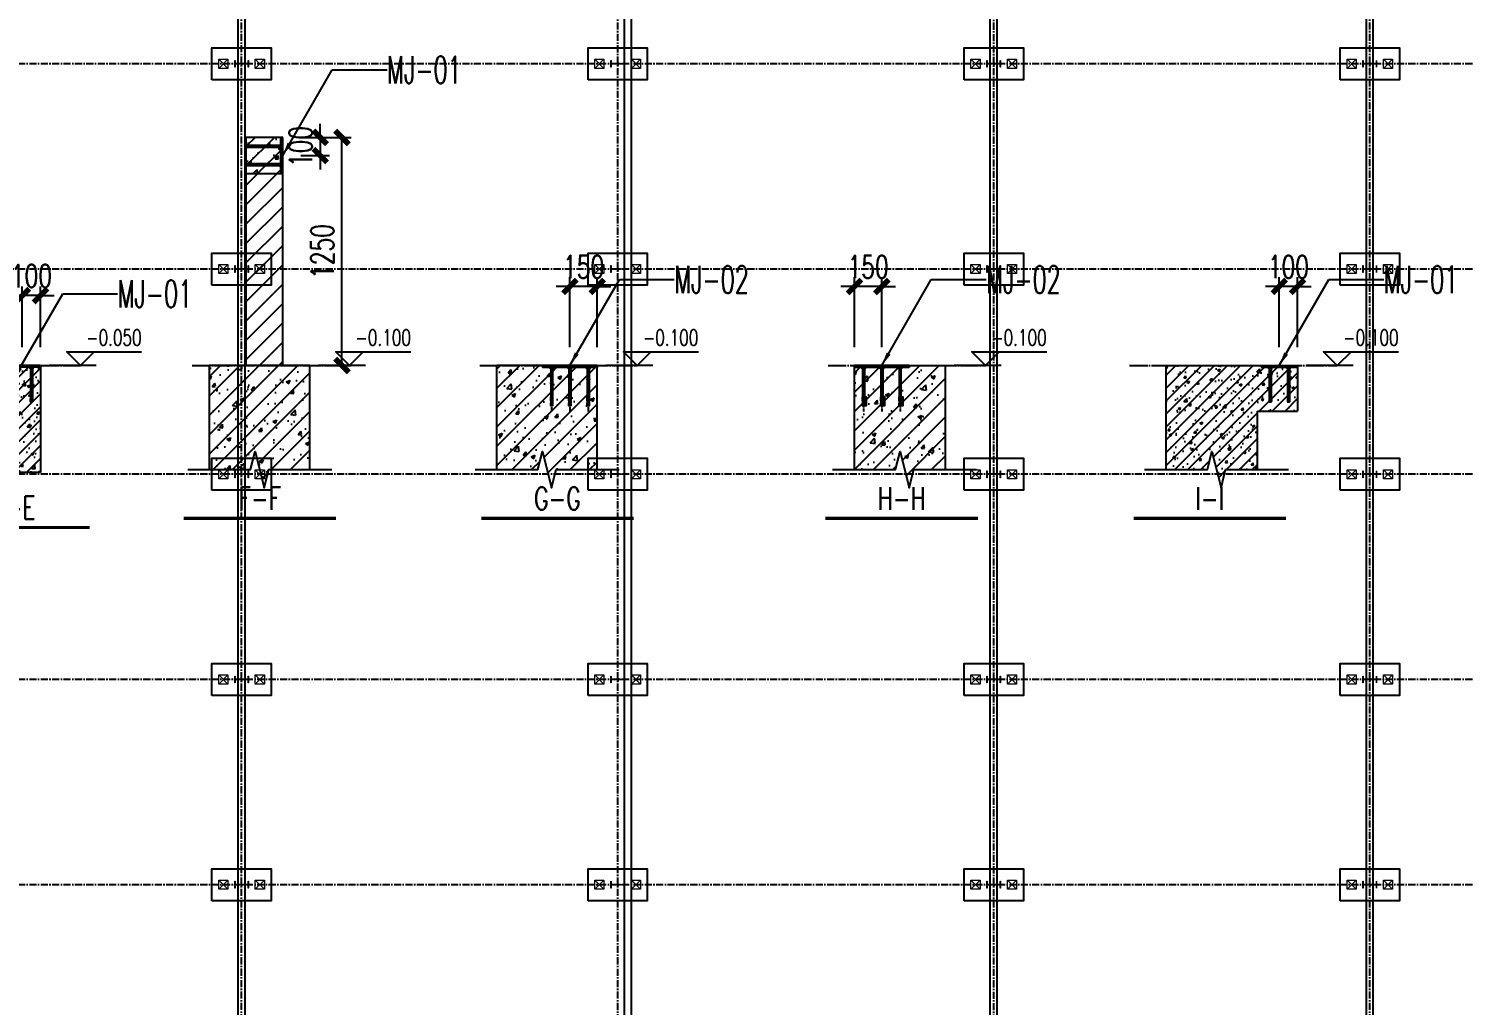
# Model space of a CAD drawing. Extents: x 782294 to 1727252, y -631030 to 17645.
# Drawn here: x 1043756 to 1106699, y -233219 to -190389 of the extents above; entities that cross this region are included whole.
import ezdxf
from ezdxf.enums import TextEntityAlignment as Align

# ---------------------------------------------------------------- set-up
doc = ezdxf.new("R2010")
doc.units = 0
for name, pattern in [('CENTER', [2, 1.25, -0.25, 0.25, -0.25]), ('ZN-CENTER', [2, 1.25, -0.25, 0.25, -0.25]), ('ZN-DOTE', [2.42, 2, -0.2, 0.02, -0.2])]:
    doc.linetypes.add(name, pattern=pattern)
doc.layers.get('Defpoints').update_dxf_attribs({"color": 210})
for name, color, linetype in [('!ZN1-填充-8', 8, 'Continuous'), ('!ZN2-WALL-5', 5, 'Continuous'), ('!ZN3-铝板幕墙-3', 3, 'Continuous'), ('!ZN6-轴线-1', 1, 'ZN-CENTER'), ('20剖面图$0$PUB_HATCH', 8, 'Continuous'), ('2钢材断面', 2, 'Continuous'), ('3符号', 3, 'Continuous'), ('40钢材投影', 40, 'Continuous'), ('ALT_CEN-0-30', 1, 'CENTER'), ('DIM', 173, 'Continuous'), ('DOTE', 1, 'CENTER'), ('S-BKL', 4, 'Continuous'), ('S-DOTE1', 140, 'CENTER'), ('S-HATCH1-W', 252, 'Continuous'), ('TEXT', 7, 'Continuous'), ('结构轮廓线', 1, 'Continuous')]:
    doc.layers.add(name, color=color, linetype=linetype)
doc.layers.add('S-col', color=2, linetype='Continuous', lineweight=0)
doc.layers.add('S-zhuang', color=1, linetype='Continuous', lineweight=0)
doc.styles.add('DHTEXT-1', font='romans.shx', dxfattribs={"width": 0.7, "bigfont": 'chinese.shx'})
doc.styles.add('卓越符号', font='ROMANS.shx', dxfattribs={"width": 0.7, "bigfont": 'CHINESE.shx'})
doc.dimstyles.new('ZN50', dxfattribs={"dimscale": 50, "dimtxt": 2.5, "dimasz": 1.5, "dimexe": 1, "dimexo": 2, "dimgap": 0.9, "dimtad": 1, "dimdec": 0, "dimdsep": 46, "dimtxsty": 'DHTEXT-1', "dimblk": 'ARCHTICK', "dimcen": 2.5, "dimclrd": 173, "dimclre": 173, "dimclrt": 7, "dimazin": 2, "dimtfac": 1, "dimtdec": 0, "dimtix": 1, "dimtmove": 2, "dimatfit": 3, "dimfxl": 0, "dimtolj": 1, "dimtzin": 12, "dimarcsym": 0})

# ---------------------------------------------------------------- blocks, each defined once
blk = doc.blocks.new('20250901082728')
at = {"layer": 'DOTE', "ltscale": 250}
for p, q in [((43500, -5993.9), (43500, 99662.3)), ((60000, -5994.5), (60000, 99662.3)), ((76500, -6003), (76500, 99662.3)), ((93000, -5993.9), (93000, 99662.3)), ((109500, 54000), (-8092.2, 54000)), ((109500, 45000), (-8092.2, 45000)), ((109500, 36000), (-8092.2, 36000)), ((109500, 27000), (-8092.2, 27000)), ((109500, 18000), (-8092.2, 18000))]:
    blk.add_line(p, q, dxfattribs=at)
blk = doc.blocks.new('*U24')
at = {"ltscale": 10}
blk.add_line((3.48, 0), (-6.85, 0), dxfattribs=at)
blk.add_lwpolyline([(3, 3), (0, 0), (-3, 3), (13.45, 3)])
at = {"color": 0, "style": '卓越符号', "width": 0.7, "flags": 8}
blk.add_attdef('±0.000', text='', height=3.5, dxfattribs=at).set_placement((13.45, 4.35), align=Align.RIGHT)
blk = doc.blocks.new('_ArchTick')
at = {"color": 0, "linetype": 'ByBlock', "const_width": 0.4}
blk.add_lwpolyline([(-0.5, -0.5), (0.5, 0.5)], dxfattribs=at)
blk = doc.blocks.new('*U407')
at = {"const_width": 0.7}
blk.add_lwpolyline([(-16.73, 0), (16.73, 0)], dxfattribs=at)
at = {"color": 0, "style": '卓越符号', "width": 0.7, "flags": 8}
blk.add_attdef('图名', text='', height=5, dxfattribs=at).set_placement((0, 1.85), align=Align.CENTER)
blk.add_attdef('比例', (19.53, 1.85), '', height=4, dxfattribs=at)
blk = doc.blocks.new('A$Cec10f56f')
at = {"layer": '!ZN1-填充-8'}
h = blk.add_hatch(color=252, dxfattribs=at)
h.dxf.hatch_style = 1
h.paths.add_polyline_path([(10, 55), (10, 62.9), (18, 55)])
h = blk.add_hatch(color=252, dxfattribs=at)
h.dxf.hatch_style = 1
h.paths.add_polyline_path([(18, 55), (18, 45), (10, 45), (10, 55)])
h = blk.add_hatch(color=252, dxfattribs=at)
h.dxf.hatch_style = 1
h.paths.add_polyline_path([(10, 45), (10, 37.1), (18, 45)])
h = blk.add_hatch(color=252, dxfattribs=at)
h.dxf.hatch_style = 1
h.paths.add_polyline_path([(10, -45), (10, -37.1), (18, -45)])
h = blk.add_hatch(color=252, dxfattribs=at)
h.dxf.hatch_style = 1
h.paths.add_polyline_path([(18, -45), (18, -55), (10, -55), (10, -45)])
h = blk.add_hatch(color=252, dxfattribs=at)
h.dxf.hatch_style = 1
h.paths.add_polyline_path([(10, -55), (10, -62.9), (18, -55)])
at = {"layer": '2钢材断面'}
for p, q in [((0, 100), (10, 100)), ((0, 100), (0, -100)), ((10, 100), (10, 45)), ((10, 45), (10, -44)), ((10, -44), (10, -100)), ((0, -100), (10, -100))]:
    blk.add_line(p, q, dxfattribs=at)
at = {"layer": '40钢材投影'}
for p, q in [((18, 55), (10, 62.9)), ((10, 55), (200, 55)), ((10, 45), (200, 45)), ((18, 45), (10, 37.1)), ((200, 55), (200, 45)), ((18, -45), (10, -37.1)), ((10, -45), (200, -45)), ((10, -55), (200, -55)), ((18, -55), (10, -62.9)), ((200, -45), (200, -55))]:
    blk.add_line(p, q, dxfattribs=at)
for points in [[(172, 45), (150, 45), (150, 55), (200, 55), (200, 45), (184, 45)], [(172, -55), (150, -55), (150, -45), (200, -45), (200, -55), (184, -55)]]:
    blk.add_lwpolyline(points, dxfattribs=at)
at = {"layer": 'ALT_CEN-0-30', "ltscale": 0.3}
for p, q in [((0, 50), (197.8, 50)), ((0, -50), (197.8, -50))]:
    blk.add_line(p, q, dxfattribs=at)
blk = doc.blocks.new('*D350')
at = {"layer": 'Defpoints', "color": 0, "ltscale": 500, "transparency": 16777216}
for p in [(344203.1, -253186.3), (344203.1, -253569.3), (344303.1, -253569.3)]:
    blk.add_point(p, dxfattribs=at)
at = {"layer": 'DIM', "color": 173, "linetype": 'ByBlock', "lineweight": -2, "ltscale": 500, "transparency": 16777216}
for p, q in [((344203.1, -253186.3), (344128.1, -253186.3)), ((344203.1, -253469.3), (344203.1, -253136.3)), ((344303.1, -253186.3), (344203.1, -253186.3)), ((344303.1, -253469.3), (344303.1, -253136.3)), ((344303.1, -253186.3), (344378.1, -253186.3))]:
    blk.add_line(p, q, dxfattribs=at)
at = {"layer": 'DIM', "color": 173, "lineweight": -2, "ltscale": 500, "transparency": 16777216, "xscale": 75, "yscale": 75, "zscale": 75}
blk.add_blockref('_ArchTick', (344203.1, -253186.3), dxfattribs=at)
at = {"layer": 'DIM', "color": 173, "lineweight": -2, "ltscale": 500, "transparency": 16777216, "xscale": 75, "yscale": 75, "zscale": 75, "rotation": 180}
blk.add_blockref('_ArchTick', (344303.1, -253186.3), dxfattribs=at)
at = {"layer": 'DIM', "color": 7, "ltscale": 500, "transparency": 16777216, "insert": (344253.1, -253078.8), "char_height": 125, "attachment_point": 5, "style": 'DHTEXT-1'}
blk.add_mtext('\\A1;100', dxfattribs=at)
blk = doc.blocks.new('*U405')
at = {"const_width": 0.7}
blk.add_lwpolyline([(-16.73, 0), (16.73, 0)], dxfattribs=at)
at = {"color": 0, "style": '卓越符号', "width": 0.7, "flags": 8}
blk.add_attdef('图名', text='', height=5, dxfattribs=at).set_placement((0, 1.85), align=Align.CENTER)
blk.add_attdef('比例', (19.53, 1.85), '', height=4, dxfattribs=at)
blk = doc.blocks.new('*D351')
at = {"layer": 'Defpoints', "color": 0, "ltscale": 500, "transparency": 16777216}
for p in [(347516.2, -252369.3), (347516.2, -252469.3), (347722.1, -252469.3)]:
    blk.add_point(p, dxfattribs=at)
at = {"layer": 'DIM', "color": 173, "linetype": 'ByBlock', "lineweight": -2, "ltscale": 500, "transparency": 16777216}
for p, q in [((347722.1, -252369.3), (347722.1, -252294.3)), ((347616.2, -252369.3), (347772.1, -252369.3)), ((347722.1, -252369.3), (347722.1, -252469.3)), ((347616.2, -252469.3), (347772.1, -252469.3)), ((347722.1, -252469.3), (347722.1, -252544.3))]:
    blk.add_line(p, q, dxfattribs=at)
at = {"layer": 'DIM', "color": 173, "lineweight": -2, "ltscale": 500, "transparency": 16777216, "xscale": 75, "yscale": 75, "zscale": 75}
for p, rotation in [((347722.1, -252369.3), 270), ((347722.1, -252469.3), 90)]:
    blk.add_blockref('_ArchTick', p, dxfattribs=dict(at, rotation=rotation))
at = {"layer": 'DIM', "color": 7, "ltscale": 500, "transparency": 16777216, "insert": (347614.6, -252419.3), "char_height": 125, "attachment_point": 5, "rotation": 90, "style": 'DHTEXT-1'}
blk.add_mtext('\\A1;100', dxfattribs=at)
blk = doc.blocks.new('*D352')
at = {"layer": 'Defpoints', "color": 0, "ltscale": 500, "transparency": 16777216}
for p in [(347516.2, -252369.3), (347841.2, -252369.3), (347712.2, -253619.3)]:
    blk.add_point(p, dxfattribs=at)
at = {"layer": 'DIM', "color": 173, "linetype": 'ByBlock', "lineweight": -2, "ltscale": 500, "transparency": 16777216}
for p, q in [((347616.2, -252369.3), (347891.2, -252369.3)), ((347841.2, -253619.3), (347841.2, -252369.3)), ((347812.2, -253619.3), (347891.2, -253619.3))]:
    blk.add_line(p, q, dxfattribs=at)
at = {"layer": 'DIM', "color": 173, "lineweight": -2, "ltscale": 500, "transparency": 16777216, "xscale": 75, "yscale": 75, "zscale": 75}
for p, rotation in [((347841.2, -252369.3), 90), ((347841.2, -253619.3), 270)]:
    blk.add_blockref('_ArchTick', p, dxfattribs=dict(at, rotation=rotation))
at = {"layer": 'DIM', "color": 7, "ltscale": 500, "transparency": 16777216, "insert": (347733.7, -252994.3), "char_height": 125, "attachment_point": 5, "rotation": 90, "style": 'DHTEXT-1'}
blk.add_mtext('\\A1;1250', dxfattribs=at)
blk = doc.blocks.new('20240319182556')
at = {"layer": '!ZN1-填充-8'}
h = blk.add_hatch(color=252, dxfattribs=at)
h.dxf.hatch_style = 1
h.paths.add_polyline_path([(12, 105), (12, 112.9), (20, 105)])
h = blk.add_hatch(color=252, dxfattribs=at)
h.dxf.hatch_style = 1
h.paths.add_polyline_path([(20, 105), (20, 95), (12, 95), (12, 105)])
h = blk.add_hatch(color=252, dxfattribs=at)
h.dxf.hatch_style = 1
h.paths.add_polyline_path([(12, 95), (12, 87.1), (20, 95)])
h = blk.add_hatch(color=252, dxfattribs=at)
h.dxf.hatch_style = 1
h.paths.add_polyline_path([(12, 5), (12, 12.9), (20, 5)])
h = blk.add_hatch(color=252, dxfattribs=at)
h.dxf.hatch_style = 1
h.paths.add_polyline_path([(20, 5), (20, -5), (12, -5), (12, 5)])
h = blk.add_hatch(color=252, dxfattribs=at)
h.dxf.hatch_style = 1
h.paths.add_polyline_path([(12, -5), (12, -12.9), (20, -5)])
h = blk.add_hatch(color=252, dxfattribs=at)
h.dxf.hatch_style = 1
h.paths.add_polyline_path([(12, -95), (12, -87.1), (20, -95)])
h = blk.add_hatch(color=252, dxfattribs=at)
h.dxf.hatch_style = 1
h.paths.add_polyline_path([(20, -95), (20, -105), (12, -105), (12, -95)])
h = blk.add_hatch(color=252, dxfattribs=at)
h.dxf.hatch_style = 1
h.paths.add_polyline_path([(12, -105), (12, -112.9), (20, -105)])
at = {"layer": '2钢材断面'}
for p, q in [((0, 150), (12, 150)), ((0, 150), (0, -150)), ((12, 150), (12, 94)), ((12, 94), (12, -94)), ((0, -150), (12, -150)), ((12, -94), (12, -150))]:
    blk.add_line(p, q, dxfattribs=at)
at = {"layer": '40钢材投影'}
for p, q in [((20, 105), (12, 112.9)), ((12, 105), (222, 105)), ((12, 95), (222, 95)), ((20, 95), (12, 87.1)), ((222, 105), (222, 95)), ((20, 5), (12, 12.9)), ((12, 5), (222, 5)), ((222, 5), (222, -5)), ((12, -5), (222, -5)), ((20, -5), (12, -12.9)), ((20, -95), (12, -87.1)), ((12, -95), (222, -95)), ((12, -105), (222, -105)), ((20, -105), (12, -112.9)), ((222, -95), (222, -105))]:
    blk.add_line(p, q, dxfattribs=at)
for points in [[(194, 95), (172, 95), (172, 105), (222, 105), (222, 95), (206, 95)], [(194, -5), (172, -5), (172, 5), (222, 5), (222, -5), (206, -5)], [(194, -105), (172, -105), (172, -95), (222, -95), (222, -105), (206, -105)]]:
    blk.add_lwpolyline(points, dxfattribs=at)
at = {"layer": 'ALT_CEN-0-30', "ltscale": 0.3}
for p, q in [((0, 100), (253.5, 100)), ((0, 0), (253.5, 0)), ((0, -100), (253.5, -100))]:
    blk.add_line(p, q, dxfattribs=at)
blk = doc.blocks.new('*D355')
at = {"layer": 'Defpoints', "color": 0, "ltscale": 500, "transparency": 16777216}
for p in [(350021.4, -253186.3), (350021.4, -253619.3), (350171.4, -253619.3)]:
    blk.add_point(p, dxfattribs=at)
at = {"layer": 'DIM', "color": 173, "linetype": 'ByBlock', "lineweight": -2, "ltscale": 500, "transparency": 16777216}
for p, q in [((350021.4, -253186.3), (349946.4, -253186.3)), ((350021.4, -253519.3), (350021.4, -253136.3)), ((350171.4, -253186.3), (350021.4, -253186.3)), ((350171.4, -253519.3), (350171.4, -253136.3)), ((350171.4, -253186.3), (350246.4, -253186.3))]:
    blk.add_line(p, q, dxfattribs=at)
at = {"layer": 'DIM', "color": 173, "lineweight": -2, "ltscale": 500, "transparency": 16777216, "xscale": 75, "yscale": 75, "zscale": 75}
blk.add_blockref('_ArchTick', (350021.4, -253186.3), dxfattribs=at)
at = {"layer": 'DIM', "color": 173, "lineweight": -2, "ltscale": 500, "transparency": 16777216, "xscale": 75, "yscale": 75, "zscale": 75, "rotation": 180}
blk.add_blockref('_ArchTick', (350171.4, -253186.3), dxfattribs=at)
at = {"layer": 'DIM', "color": 7, "ltscale": 500, "transparency": 16777216, "insert": (350096.4, -253078.8), "char_height": 125, "attachment_point": 5, "style": 'DHTEXT-1'}
blk.add_mtext('\\A1;150', dxfattribs=at)
blk = doc.blocks.new('*U408')
at = {"const_width": 0.7}
blk.add_lwpolyline([(-16.73, 0), (16.73, 0)], dxfattribs=at)
at = {"color": 0, "style": '卓越符号', "width": 0.7, "flags": 8}
blk.add_attdef('图名', text='', height=5, dxfattribs=at).set_placement((0, 1.85), align=Align.CENTER)
blk.add_attdef('比例', (19.53, 1.85), '', height=4, dxfattribs=at)
blk = doc.blocks.new('20240319170557')
at = {"layer": '!ZN1-填充-8'}
h = blk.add_hatch(color=252, dxfattribs=at)
h.dxf.hatch_style = 1
h.paths.add_polyline_path([(-105, 114.7), (-112.9, 114.7), (-105, 106.7)])
h = blk.add_hatch(color=252, dxfattribs=at)
h.dxf.hatch_style = 1
h.paths.add_polyline_path([(-95, 106.7), (-105, 106.7), (-105, 114.7), (-95, 114.7)])
h = blk.add_hatch(color=252, dxfattribs=at)
h.dxf.hatch_style = 1
h.paths.add_polyline_path([(-95, 114.7), (-87.1, 114.7), (-95, 106.7)])
h = blk.add_hatch(color=252, dxfattribs=at)
h.dxf.hatch_style = 1
h.paths.add_polyline_path([(-5, 114.7), (-12.9, 114.7), (-5, 106.7)])
h = blk.add_hatch(color=252, dxfattribs=at)
h.dxf.hatch_style = 1
h.paths.add_polyline_path([(5, 106.7), (-5, 106.7), (-5, 114.7), (5, 114.7)])
h = blk.add_hatch(color=252, dxfattribs=at)
h.dxf.hatch_style = 1
h.paths.add_polyline_path([(5, 114.7), (12.9, 114.7), (5, 106.7)])
h = blk.add_hatch(color=252, dxfattribs=at)
h.dxf.hatch_style = 1
h.paths.add_polyline_path([(95, 114.7), (87.1, 114.7), (95, 106.7)])
h = blk.add_hatch(color=252, dxfattribs=at)
h.dxf.hatch_style = 1
h.paths.add_polyline_path([(105, 106.7), (95, 106.7), (95, 114.7), (105, 114.7)])
h = blk.add_hatch(color=252, dxfattribs=at)
h.dxf.hatch_style = 1
h.paths.add_polyline_path([(105, 114.7), (112.9, 114.7), (105, 106.7)])
at = {"color": 8}
for p, q in [((-90.8, -46.3), (-99.2, -46.3)), ((-90.8, -47.3), (-99.2, -47.3)), ((-90.8, -48.4), (-99.2, -48.4)), ((-90.8, -49.4), (-99.2, -49.4)), ((-90.8, -50.5), (-99.2, -50.5)), ((-90.8, -51.5), (-99.2, -51.5)), ((-90.8, -51.5), (-99.2, -51.5)), ((-90.8, -52.6), (-99.2, -52.6)), ((-90.8, -53.6), (-99.2, -53.6)), ((-90.8, -54.6), (-99.2, -54.6)), ((-90.8, -55.7), (-99.2, -55.7)), ((-90.8, -56.7), (-99.2, -56.7)), ((-90.8, -57.8), (-99.2, -57.8)), ((-90.8, -58.8), (-99.2, -58.8)), ((-90.8, -59.9), (-99.2, -59.9)), ((-90.8, -60.9), (-99.2, -60.9)), ((-90.8, -62), (-99.2, -62)), ((-90.8, -62), (-99.2, -62)), ((-90.8, -63), (-99.2, -63)), ((-90.8, -64), (-99.2, -64)), ((-90.8, -65.1), (-99.2, -65.1)), ((-90.8, -66.1), (-99.2, -66.1)), ((-90.8, -67.2), (-99.2, -67.2)), ((-90.8, -68.2), (-99.2, -68.2)), ((-90.8, -69.3), (-99.2, -69.3)), ((-90.8, -70.3), (-99.2, -70.3)), ((-90.8, -71.3), (-99.2, -71.3)), ((-90.8, -72.4), (-99.2, -72.4)), ((-90.8, -73.4), (-99.2, -73.4)), ((-90.8, -74.5), (-99.2, -74.5)), ((-90.8, -75.5), (-99.2, -75.5)), ((-90.8, -76.6), (-99.2, -76.6)), ((-90.8, -77.6), (-99.2, -77.6)), ((-90.8, -78.6), (-99.2, -78.6)), ((9.2, -46.3), (0.8, -46.3)), ((9.2, -47.3), (0.8, -47.3)), ((9.2, -48.4), (0.8, -48.4)), ((9.2, -49.4), (0.8, -49.4)), ((9.2, -50.5), (0.8, -50.5)), ((9.2, -51.5), (0.8, -51.5)), ((9.2, -51.5), (0.8, -51.5)), ((9.2, -52.6), (0.8, -52.6)), ((9.2, -53.6), (0.8, -53.6)), ((9.2, -54.6), (0.8, -54.6)), ((9.2, -55.7), (0.8, -55.7)), ((9.2, -56.7), (0.8, -56.7)), ((9.2, -57.8), (0.8, -57.8)), ((9.2, -58.8), (0.8, -58.8)), ((9.2, -59.9), (0.8, -59.9)), ((9.2, -60.9), (0.8, -60.9)), ((9.2, -62), (0.8, -62)), ((9.2, -62), (0.8, -62)), ((9.2, -63), (0.8, -63)), ((9.2, -64), (0.8, -64)), ((9.2, -65.1), (0.8, -65.1)), ((9.2, -66.1), (0.8, -66.1)), ((9.2, -67.2), (0.8, -67.2)), ((9.2, -68.2), (0.8, -68.2)), ((9.2, -69.3), (0.8, -69.3)), ((9.2, -70.3), (0.8, -70.3)), ((9.2, -71.3), (0.8, -71.3)), ((9.2, -72.4), (0.8, -72.4)), ((9.2, -73.4), (0.8, -73.4)), ((9.2, -74.5), (0.8, -74.5)), ((9.2, -75.5), (0.8, -75.5)), ((9.2, -76.6), (0.8, -76.6)), ((9.2, -77.6), (0.8, -77.6)), ((9.2, -78.6), (0.8, -78.6)), ((109.2, -46.3), (100.8, -46.3)), ((109.2, -47.3), (100.8, -47.3)), ((109.2, -48.4), (100.8, -48.4)), ((109.2, -49.4), (100.8, -49.4)), ((109.2, -50.5), (100.8, -50.5)), ((109.2, -51.5), (100.8, -51.5)), ((109.2, -51.5), (100.8, -51.5)), ((109.2, -52.6), (100.8, -52.6)), ((109.2, -53.6), (100.8, -53.6)), ((109.2, -54.6), (100.8, -54.6)), ((109.2, -55.7), (100.8, -55.7)), ((109.2, -56.7), (100.8, -56.7)), ((109.2, -57.8), (100.8, -57.8)), ((109.2, -58.8), (100.8, -58.8)), ((109.2, -59.9), (100.8, -59.9)), ((109.2, -60.9), (100.8, -60.9)), ((109.2, -62), (100.8, -62)), ((109.2, -62), (100.8, -62)), ((109.2, -63), (100.8, -63)), ((109.2, -64), (100.8, -64)), ((109.2, -65.1), (100.8, -65.1)), ((109.2, -66.1), (100.8, -66.1)), ((109.2, -67.2), (100.8, -67.2)), ((109.2, -68.2), (100.8, -68.2)), ((109.2, -69.3), (100.8, -69.3)), ((109.2, -70.3), (100.8, -70.3)), ((109.2, -71.3), (100.8, -71.3)), ((109.2, -72.4), (100.8, -72.4)), ((109.2, -73.4), (100.8, -73.4)), ((109.2, -74.5), (100.8, -74.5)), ((109.2, -75.5), (100.8, -75.5)), ((109.2, -76.6), (100.8, -76.6)), ((109.2, -77.6), (100.8, -77.6)), ((109.2, -78.6), (100.8, -78.6)), ((-90.8, -79.7), (-99.2, -79.7)), ((-90.8, -80.7), (-99.2, -80.7)), ((-90.8, -81.8), (-99.2, -81.8)), ((-90.8, -82.8), (-99.2, -82.8)), ((-90.8, -83.9), (-99.2, -83.9)), ((-90.8, -84.9), (-99.2, -84.9)), ((-90.8, -86), (-99.2, -86)), ((-90.8, -87), (-99.2, -87)), ((-90.8, -88), (-99.2, -88)), ((-90.8, -89.1), (-99.2, -89.1)), ((-90.8, -90.1), (-99.2, -90.1)), ((-90.8, -91.2), (-99.2, -91.2)), ((-90.8, -92.2), (-99.2, -92.2)), ((-90.8, -93.3), (-99.2, -93.3)), ((-90.8, -94.3), (-99.2, -94.3)), ((9.2, -79.7), (0.8, -79.7)), ((9.2, -80.7), (0.8, -80.7)), ((9.2, -81.8), (0.8, -81.8)), ((9.2, -82.8), (0.8, -82.8)), ((9.2, -83.9), (0.8, -83.9)), ((9.2, -84.9), (0.8, -84.9)), ((9.2, -86), (0.8, -86)), ((9.2, -87), (0.8, -87)), ((9.2, -88), (0.8, -88)), ((9.2, -89.1), (0.8, -89.1)), ((9.2, -90.1), (0.8, -90.1)), ((9.2, -91.2), (0.8, -91.2)), ((9.2, -92.2), (0.8, -92.2)), ((9.2, -93.3), (0.8, -93.3)), ((9.2, -94.3), (0.8, -94.3)), ((109.2, -79.7), (100.8, -79.7)), ((109.2, -80.7), (100.8, -80.7)), ((109.2, -81.8), (100.8, -81.8)), ((109.2, -82.8), (100.8, -82.8)), ((109.2, -83.9), (100.8, -83.9)), ((109.2, -84.9), (100.8, -84.9)), ((109.2, -86), (100.8, -86)), ((109.2, -87), (100.8, -87)), ((109.2, -88), (100.8, -88)), ((109.2, -89.1), (100.8, -89.1)), ((109.2, -90.1), (100.8, -90.1)), ((109.2, -91.2), (100.8, -91.2)), ((109.2, -92.2), (100.8, -92.2)), ((109.2, -93.3), (100.8, -93.3)), ((109.2, -94.3), (100.8, -94.3))]:
    blk.add_line(p, q, dxfattribs=at)
at = {"layer": '2钢材断面'}
for p, q in [((-150, 126.7), (-150, 114.7)), ((150, 126.7), (-150, 126.7)), ((-94, 114.7), (-150, 114.7)), ((94, 114.7), (-94, 114.7)), ((150, 114.7), (94, 114.7)), ((150, 126.7), (150, 114.7))]:
    blk.add_line(p, q, dxfattribs=at)
at = {"layer": '40钢材投影'}
for p, q in [((-105, 106.7), (-112.9, 114.7)), ((-105, 114.7), (-105, -95.3)), ((-95, 114.7), (-95, -95.3)), ((-95, 106.7), (-87.1, 114.7)), ((-5, 106.7), (-12.9, 114.7)), ((-5, 114.7), (-5, -95.3)), ((5, 114.7), (5, -95.3)), ((5, 106.7), (12.9, 114.7)), ((95, 106.7), (87.1, 114.7)), ((95, 114.7), (95, -95.3)), ((105, 114.7), (105, -95.3)), ((105, 106.7), (112.9, 114.7)), ((-95, -95.3), (-105, -95.3)), ((5, -95.3), (-5, -95.3)), ((105, -95.3), (95, -95.3))]:
    blk.add_line(p, q, dxfattribs=at)
for points in [[(-105, -67.3), (-105, -45.3), (-95, -45.3), (-95, -95.3), (-105, -95.3), (-105, -79.3)], [(-95, -67.3), (-95, -45.3), (-85, -45.3), (-85, -95.3), (-95, -95.3), (-95, -79.3)], [(-5, -67.3), (-5, -45.3), (5, -45.3), (5, -95.3), (-5, -95.3), (-5, -79.3)], [(5, -67.3), (5, -45.3), (15, -45.3), (15, -95.3), (5, -95.3), (5, -79.3)], [(95, -67.3), (95, -45.3), (105, -45.3), (105, -95.3), (95, -95.3), (95, -79.3)], [(105, -67.3), (105, -45.3), (115, -45.3), (115, -95.3), (105, -95.3), (105, -79.3)]]:
    blk.add_lwpolyline(points, dxfattribs=at)
at = {"layer": 'ALT_CEN-0-30', "ltscale": 0.3}
for p, q in [((-100, 126.7), (-100, -126.7)), ((0, 126.7), (0, -126.7)), ((100, 126.7), (100, -126.7))]:
    blk.add_line(p, q, dxfattribs=at)
blk = doc.blocks.new('*D356')
at = {"layer": 'Defpoints', "color": 0, "ltscale": 500, "transparency": 16777216}
for p in [(351581.9, -253186.3), (351581.9, -253619.3), (351731.9, -253619.3)]:
    blk.add_point(p, dxfattribs=at)
at = {"layer": 'DIM', "color": 173, "linetype": 'ByBlock', "lineweight": -2, "ltscale": 500, "transparency": 16777216}
for p, q in [((351581.9, -253186.3), (351506.9, -253186.3)), ((351581.9, -253519.3), (351581.9, -253136.3)), ((351731.9, -253186.3), (351581.9, -253186.3)), ((351731.9, -253519.3), (351731.9, -253136.3)), ((351731.9, -253186.3), (351806.9, -253186.3))]:
    blk.add_line(p, q, dxfattribs=at)
at = {"layer": 'DIM', "color": 173, "lineweight": -2, "ltscale": 500, "transparency": 16777216, "xscale": 75, "yscale": 75, "zscale": 75}
blk.add_blockref('_ArchTick', (351581.9, -253186.3), dxfattribs=at)
at = {"layer": 'DIM', "color": 173, "lineweight": -2, "ltscale": 500, "transparency": 16777216, "xscale": 75, "yscale": 75, "zscale": 75, "rotation": 180}
blk.add_blockref('_ArchTick', (351731.9, -253186.3), dxfattribs=at)
at = {"layer": 'DIM', "color": 7, "ltscale": 500, "transparency": 16777216, "insert": (351656.9, -253078.8), "char_height": 125, "attachment_point": 5, "style": 'DHTEXT-1'}
blk.add_mtext('\\A1;150', dxfattribs=at)
blk = doc.blocks.new('*U409')
at = {"const_width": 0.7}
blk.add_lwpolyline([(-16.73, 0), (16.73, 0)], dxfattribs=at)
at = {"color": 0, "style": '卓越符号', "width": 0.7, "flags": 8}
blk.add_attdef('图名', text='', height=5, dxfattribs=at).set_placement((0, 1.85), align=Align.CENTER)
blk.add_attdef('比例', (19.53, 1.85), '', height=4, dxfattribs=at)
blk = doc.blocks.new('*D357')
at = {"layer": 'Defpoints', "color": 0, "ltscale": 500, "transparency": 16777216}
for p in [(353912.1, -253186.3), (353912.1, -253619.3), (354012.1, -253619.3)]:
    blk.add_point(p, dxfattribs=at)
at = {"layer": 'DIM', "color": 173, "linetype": 'ByBlock', "lineweight": -2, "ltscale": 500, "transparency": 16777216}
for p, q in [((353912.1, -253186.3), (353837.1, -253186.3)), ((353912.1, -253519.3), (353912.1, -253136.3)), ((354012.1, -253186.3), (353912.1, -253186.3)), ((354012.1, -253519.3), (354012.1, -253136.3)), ((354012.1, -253186.3), (354087.1, -253186.3))]:
    blk.add_line(p, q, dxfattribs=at)
at = {"layer": 'DIM', "color": 173, "lineweight": -2, "ltscale": 500, "transparency": 16777216, "xscale": 75, "yscale": 75, "zscale": 75}
blk.add_blockref('_ArchTick', (353912.1, -253186.3), dxfattribs=at)
at = {"layer": 'DIM', "color": 173, "lineweight": -2, "ltscale": 500, "transparency": 16777216, "xscale": 75, "yscale": 75, "zscale": 75, "rotation": 180}
blk.add_blockref('_ArchTick', (354012.1, -253186.3), dxfattribs=at)
at = {"layer": 'DIM', "color": 7, "ltscale": 500, "transparency": 16777216, "insert": (353962.1, -253078.8), "char_height": 125, "attachment_point": 5, "style": 'DHTEXT-1'}
blk.add_mtext('\\A1;100', dxfattribs=at)
blk = doc.blocks.new('*U410')
at = {"const_width": 0.7}
blk.add_lwpolyline([(-16.73, 0), (16.73, 0)], dxfattribs=at)
at = {"color": 0, "style": '卓越符号', "width": 0.7, "flags": 8}
blk.add_attdef('图名', text='', height=5, dxfattribs=at).set_placement((0, 1.85), align=Align.CENTER)
blk.add_attdef('比例', (19.53, 1.85), '', height=4, dxfattribs=at)
blk = doc.blocks.new('20250922145040')
at = {"layer": 'S-col'}
blk.add_lwpolyline([(-0.375, -0.188), (-0.375, 0.187), (-0.36, 0.187), (-0.36, 0.005), (0.36, 0.005), (0.36, 0.187), (0.375, 0.187), (0.375, -0.188), (0.36, -0.188), (0.36, -0.005), (-0.36, -0.005), (-0.36, -0.188)], close=True, dxfattribs=at)
blk = doc.blocks.new('S-ZHUANG-400')
at = {"layer": 'S-zhuang'}
for p, q in [((200, -200), (-200, 200)), ((-200, -200), (200, 200))]:
    blk.add_line(p, q, dxfattribs=at)
blk.add_lwpolyline([(-200, 200), (200, 200), (200, -200), (-200, -200)], close=True, dxfattribs=at)
blk = doc.blocks.new('CT2')
at = {"layer": 'S-DOTE1', "ltscale": 0.25}
for p, q in [((-193565, -187166), (-193685, -187166)), ((-193625, -187226), (-193625, -187106))]:
    blk.add_line(p, q, dxfattribs=at)
at = {"layer": 'S-HATCH1-W'}
blk.add_lwpolyline([(-194325, -185866), (-192925, -185866), (-192925, -188466), (-194325, -188466)], close=True, dxfattribs=at)
at = {"layer": 'S-zhuang'}
for p in [(-193625, -186366), (-193625, -187966)]:
    blk.add_blockref('S-ZHUANG-400', p, dxfattribs=at)
blk = doc.blocks.new('A$Cda0970a6')
at = {"layer": 'S-BKL'}
for p, q in [((43350, 0), (43350, 90000)), ((60300, 0), (60300, 90000)), ((76350, 0), (76350, 90000)), ((92850, 0), (92850, 90000))]:
    blk.add_line(p, q, dxfattribs=at)
for points in [[(43650, 0), (43650, 90000)], [(60600, 0), (60600, 90000)], [(76650, 0), (76650, 90000)], [(93150, 0), (93150, 90000)]]:
    blk.add_lwpolyline(points, dxfattribs=at)
at = {"layer": 'S-col', "xscale": 800.0000000000005, "yscale": 800.0000000000005, "zscale": 800.0000000000005}
for p in [(43500, 54000), (60000, 54000), (76500, 54000), (93000, 54000), (43500, 45000), (60000, 45000), (76500, 45000), (93000, 45000), (43500, 36000), (60000, 36000), (76500, 36000), (93000, 36000), (43500, 27000), (60000, 27000), (76500, 27000), (93000, 27000), (43500, 18000), (60000, 18000), (76500, 18000), (93000, 18000)]:
    blk.add_blockref('20250922145040', p, dxfattribs=at)
at = {"layer": 'S-zhuang', "rotation": 90}
for p in [(-143666, 247625), (-127166, 247625), (-110666, 247625), (-94166, 247625), (-143666, 238625), (-127166, 238625), (-110666, 238625), (-94166, 238625), (-143666, 229625), (-127166, 229625), (-110666, 229625), (-94166, 229625), (-143666, 220625), (-127166, 220625), (-110666, 220625), (-94166, 220625), (-143666, 211625), (-127166, 211625), (-110666, 211625), (-94166, 211625)]:
    blk.add_blockref('CT2', p, dxfattribs=at)
blk = doc.blocks.new('20250913091618')
at = {"layer": '!ZN1-填充-8', "ltscale": 20}
h = blk.add_hatch(dxfattribs=at)
h.set_pattern_fill('钢筋混凝土', color=256, scale=20)
h.set_pattern_definition([(45, (62166, 69172.554), (-35.35534, 35.35534), []), (50, (62166, 69172.55), (143.45204, -12.55043), [15, -165]), (355, (62166, 69172.55), (-27.75027, 150.43843), [12, -132]), (100.4514, (62177.95, 69171.51), (115.70188, 137.8879), [12.74804, -140.22842]), (46.1842, (62166, 69212.55), (213.4482, -33.1038), [22.5, -247.5]), (96.6356, (62183.79, 69209.8), (186.93254, 194.82357), [19.12206, -210.3426]), (351.1842, (62166, 69212.55), (186.9324, 194.8237), [18, -198]), (21, (62186, 69202.55), (119.38141, -80.52378), [15, -165]), (326, (62186, 69202.55), (48.66307, 145.03), [12, -132]), (71.4514, (62195.95, 69195.84), (168.04453, 64.5061), [12.74804, -140.22842]), (37.5, (62166, 69172.554), (2.43197, 66.57877), [0, -130.4, 0, -134, 0, -132.5]), (7.5, (62166, 69172.554), (52.61391, 78.88234), [0, -76.4, 0, -127.4, 0, -50.5]), (327.5, (62121.4, 69172.554), (106.764487, -4.510974), [0, -50, 0, -156, 0, -207]), (317.5, (62101.4, 69172.55), (116.63723, 20.021), [0, -65, 0, -103.6, 0, -147])])
h.paths.add_polyline_path([(-152.8, 888.4), (-152.8, 688.4), (-152, 300.9), (148, 300.9), (148, 888.4)])
at = {"layer": '!ZN2-WALL-5'}
for p, q in [((-152, 888.4), (-152, 300.9)), ((148, 888.4), (148, 300.9)), ((148, 300.9), (-152, 300.9))]:
    blk.add_line(p, q, dxfattribs=at)
at = {"layer": '!ZN6-轴线-1', "color": 1, "linetype": 'ZN-DOTE', "ltscale": 50}
blk.add_line((-333.2, 888.4), (366.3, 888.4), dxfattribs=at)
at = {"layer": '3符号', "color": 7}
ref = blk.add_blockref('*U24', (366.3, 888.4), dxfattribs=dict(at, xscale=25, yscale=25, zscale=25))
ref.add_attrib('±0.000', '-0.050', dxfattribs={"layer": '0', "color": 0, "height": 87.5, "style": '卓越符号', "width": 0.7}).set_placement((702.5, 997.1), align=Align.RIGHT)
ref = blk.add_blockref('*U407', (0, 0), dxfattribs=dict(at, xscale=25, yscale=25, zscale=25))
ref.add_attrib('图名', 'E-E', dxfattribs={"layer": '0', "color": 0, "height": 125, "style": '卓越符号', "width": 0.7}).set_placement((0, 46.2), align=Align.CENTER)
at = {"layer": '40钢材投影', "color": 2, "ltscale": 500, "rotation": 270}
blk.add_blockref('A$Cec10f56f', (48, 888.4), dxfattribs=at)
at = {"layer": 'TEXT', "ltscale": 500, "style": 'DHTEXT-1', "width": 0.6}
blk.add_text('MJ-01', height=150, dxfattribs=at).set_placement((570.8, 1280.8), align=Align.MIDDLE_LEFT)
at = {"layer": 'DIM', "ltscale": 500}
dim = blk.add_linear_dim(base=(48, 1271.3), p1=(148, 888.4), p2=(48, 888.4), dimstyle='ZN50', dxfattribs=at)
dim.commit()
dim.dimension.update_dxf_attribs({"geometry": '*D350', "text_midpoint": (98, 1378.8), "insert": (-344155, 254457.6)})
at = {"layer": 'DIM', "color": 1}
blk.add_leader([(-2, 810.4), (269.6, 1280.8), (570.8, 1280.8)], dimstyle='ZN50', dxfattribs=at)
blk = doc.blocks.new('20250913091622')
at = {"layer": '20剖面图$0$PUB_HATCH'}
h = blk.add_hatch(dxfattribs=at)
h.set_pattern_fill('钢筋混凝土', color=256, scale=30, style=0)
h.set_pattern_definition([(45, (1565913.33, -567369.09), (-53.0330086, 53.0330086), []), (50, (1565913.33, -567369.1), (215.178055, -18.82564), [22.5, -247.5]), (355, (1565913.33, -567369.1), (-41.6254, 225.65764), [18, -198]), (100.4514, (1565931.26, -567370.66), (173.552815, 206.831863), [19.122057, -210.342634]), (46.1842, (1565913.33, -567309.1), (320.172315, -49.655704), [33.75, -371.25]), (96.6356, (1565940, -567313.23), (280.39881, 292.23536), [28.683086, -315.5139]), (351.1842, (1565913.33, -567309.1), (280.398584, 292.23558), [27, -297]), (21, (1565943.33, -567324.1), (179.072116, -120.785667), [22.5, -247.5]), (326, (1565943.33, -567324.1), (72.9946, 217.545014), [18, -198]), (71.4514, (1565958.25, -567334.16), (252.066789, 96.75915), [19.122057, -210.342634]), (37.5, (1565913.33, -567369.09), (3.6479566, 99.868156), [0, -195.6, 0, -201, 0, -198.75]), (7.5, (1565913.33, -567369.09), (78.920861, 118.3235136), [0, -114.6, 0, -191.1, 0, -75.75]), (327.5, (1565846.43, -567369.09), (160.146731, -6.7664615), [0, -75, 0, -234, 0, -310.5]), (317.5, (1565816.43, -567369.09), (174.955851, 30.031495), [0, -97.5, 0, -155.4, 0, -220.5])])
h.paths.add_polyline_path([(125.3, 1888.4), (-74.7, 1888.4), (-74.7, 2088.4), (125.3, 2088.4)])
h = blk.add_hatch(dxfattribs=at)
h.set_pattern_fill('普通砖', color=256, scale=30, style=0)
h.set_pattern_definition([(45, (1565913.33, -567265.24), (-53.0330298, 53.0330298), [])])
h.paths.add_polyline_path([(-74.7, 1888.4), (125.3, 1888.4), (125.3, 838.4), (-74.7, 838.4)])
h = blk.add_hatch(dxfattribs=at)
h.set_pattern_fill('钢筋混凝土', color=256, scale=30, style=0)
h.set_pattern_definition([(45, (1565963.33, -567319.09), (-53.0330086, 53.0330086), []), (50, (1565963.33, -567319.1), (215.178055, -18.82564), [22.5, -247.5]), (355, (1565963.33, -567319.1), (-41.6254, 225.65764), [18, -198]), (100.4514, (1565981.26, -567320.66), (173.552815, 206.831863), [19.122057, -210.342634]), (46.1842, (1565963.33, -567259.1), (320.172315, -49.655704), [33.75, -371.25]), (96.6356, (1565990, -567263.23), (280.39881, 292.23536), [28.683086, -315.5139]), (351.1842, (1565963.33, -567259.1), (280.398584, 292.23558), [27, -297]), (21, (1565993.33, -567274.1), (179.072116, -120.785667), [22.5, -247.5]), (326, (1565993.33, -567274.1), (72.9946, 217.545014), [18, -198]), (71.4514, (1566008.25, -567284.16), (252.066789, 96.75915), [19.122057, -210.342634]), (37.5, (1565963.33, -567319.09), (3.6479566, 99.868156), [0, -195.6, 0, -201, 0, -198.75]), (7.5, (1565963.33, -567319.09), (78.920861, 118.3235136), [0, -114.6, 0, -191.1, 0, -75.75]), (327.5, (1565896.43, -567319.09), (160.146731, -6.7664615), [0, -75, 0, -234, 0, -310.5]), (317.5, (1565866.43, -567319.09), (174.955851, 30.031495), [0, -97.5, 0, -155.4, 0, -220.5])])
h.paths.add_polyline_path([(-275.7, 267), (-50.7, 267), (-25.7, 367), (24.3, 167), (49.3, 267), (274.3, 267), (274.3, 838.4), (-275.7, 838.4)])
at = {"layer": '!ZN2-WALL-5'}
for p, q in [((-74.7, 1888.4), (-74.7, 2088.4)), ((125.3, 2088.4), (-74.7, 2088.4)), ((-74.7, 838.4), (-74.7, 1888.4)), ((125.3, 1888.4), (-74.7, 1888.4)), ((125.3, 838.4), (125.3, 1888.4)), ((274.3, 838.4), (-275.7, 838.4)), ((-275.7, 267), (-275.7, 838.4)), ((274.3, 267), (274.3, 838.4))]:
    blk.add_line(p, q, dxfattribs=at)
at = {"layer": '!ZN6-轴线-1', "color": 1, "linetype": 'ZN-DOTE', "ltscale": 50}
blk.add_line((-370.5, 838.4), (492.5, 838.4), dxfattribs=at)
at = {"layer": '3符号'}
blk.add_lwpolyline([(-395.7, 267), (-50.7, 267), (-25.7, 367), (24.3, 167), (49.3, 267), (394.3, 267)], dxfattribs=at)
at = {"layer": '3符号', "color": 7}
ref = blk.add_blockref('*U24', (492.5, 838.4), dxfattribs=dict(at, xscale=25, yscale=25, zscale=25))
ref.add_attrib('±0.000', '-0.100', dxfattribs={"layer": '0', "color": 0, "height": 87.5, "style": '卓越符号', "width": 0.7}).set_placement((828.7, 947.1), align=Align.RIGHT)
ref = blk.add_blockref('*U405', (0, 0), dxfattribs=dict(at, xscale=25, yscale=25, zscale=25))
ref.add_attrib('图名', 'F-F', dxfattribs={"layer": '0', "color": 0, "height": 125, "style": '卓越符号', "width": 0.7}).set_placement((0, 46.2), align=Align.CENTER)
at = {"layer": '40钢材投影', "color": 2, "ltscale": 500, "rotation": 180}
blk.add_blockref('A$Cec10f56f', (125.3, 1988.4), dxfattribs=at)
at = {"layer": 'TEXT', "ltscale": 500, "style": 'DHTEXT-1', "width": 0.6}
blk.add_text('MJ-01', height=150, dxfattribs=at).set_placement((698, 2458.7), align=Align.MIDDLE_LEFT)
at = {"layer": 'DIM', "ltscale": 500}
for base, p1, p2, picture, middle in [((331.1, 1988.4), (125.3, 2088.4), (125.3, 1988.4), '*D351', (223.6, 2038.4)), ((450.3, 2088.4), (321.3, 838.4), (125.3, 2088.4), '*D352', (342.8, 1463.4))]:
    dim = blk.add_linear_dim(base=base, p1=p1, p2=p2, angle=90, dimstyle='ZN50', dxfattribs=at)
    dim.commit()
    dim.dimension.update_dxf_attribs({"geometry": picture, "text_midpoint": middle, "insert": (-347390.9, 254457.6)})
at = {"layer": 'DIM', "color": 1}
blk.add_leader([(125.3, 1988.4), (396.8, 2458.7), (698, 2458.7)], dimstyle='ZN50', dxfattribs=at)
blk = doc.blocks.new('20250913091627')
at = {"layer": '20剖面图$0$PUB_HATCH'}
h = blk.add_hatch(dxfattribs=at)
h.set_pattern_fill('钢筋混凝土', color=256, scale=30, style=0)
h.set_pattern_definition([(45, (1565907.2, -567319.09), (-53.0330086, 53.0330086), []), (50, (1565907.2, -567319.1), (215.178055, -18.82564), [22.5, -247.5]), (355, (1565907.2, -567319.1), (-41.6254, 225.65764), [18, -198]), (100.4514, (1565925.13, -567320.66), (173.552815, 206.831863), [19.122057, -210.342634]), (46.1842, (1565907.2, -567259.1), (320.172315, -49.655704), [33.75, -371.25]), (96.6356, (1565933.88, -567263.23), (280.39881, 292.23536), [28.683086, -315.5139]), (351.1842, (1565907.2, -567259.1), (280.398584, 292.23558), [27, -297]), (21, (1565937.2, -567274.1), (179.072116, -120.785667), [22.5, -247.5]), (326, (1565937.2, -567274.1), (72.9946, 217.545014), [18, -198]), (71.4514, (1565952.12, -567284.16), (252.066789, 96.75915), [19.122057, -210.342634]), (37.5, (1565907.2, -567319.09), (3.6479566, 99.868156), [0, -195.6, 0, -201, 0, -198.75]), (7.5, (1565907.2, -567319.09), (78.920861, 118.3235136), [0, -114.6, 0, -191.1, 0, -75.75]), (327.5, (1565840.3, -567319.09), (160.146731, -6.7664615), [0, -75, 0, -234, 0, -310.5]), (317.5, (1565810.3, -567319.09), (174.955851, 30.031495), [0, -97.5, 0, -155.4, 0, -220.5])])
h.paths.add_polyline_path([(-331.9, 267), (-106.9, 267), (-81.9, 367), (-31.9, 167), (-6.9, 267), (218.1, 267), (218.1, 838.4), (-331.9, 838.4)])
at = {"layer": '!ZN2-WALL-5'}
for p, q in [((-331.9, 267), (-331.9, 838.4)), ((218.1, 838.4), (-331.9, 838.4)), ((218.1, 267), (218.1, 838.4))]:
    blk.add_line(p, q, dxfattribs=at)
at = {"layer": '!ZN6-轴线-1', "color": 1, "linetype": 'ZN-DOTE', "ltscale": 50}
blk.add_line((-426.6, 838.4), (436.4, 838.4), dxfattribs=at)
at = {"layer": '3符号'}
blk.add_lwpolyline([(-451.9, 267), (-106.9, 267), (-81.9, 367), (-31.9, 167), (-6.9, 267), (338.1, 267)], dxfattribs=at)
at = {"layer": '!ZN3-铝板幕墙-3', "linetype": 'ByBlock', "ltscale": 30, "rotation": 270}
blk.add_blockref('20240319182556', (68.1, 838.4), dxfattribs=at)
at = {"layer": '3符号', "color": 7}
ref = blk.add_blockref('*U24', (436.4, 838.4), dxfattribs=dict(at, xscale=25, yscale=25, zscale=25))
ref.add_attrib('±0.000', '-0.100', dxfattribs={"layer": '0', "color": 0, "height": 87.5, "style": '卓越符号', "width": 0.7}).set_placement((772.6, 947.1), align=Align.RIGHT)
ref = blk.add_blockref('*U408', (0, 0), dxfattribs=dict(at, xscale=25, yscale=25, zscale=25))
ref.add_attrib('图名', 'G-G', dxfattribs={"layer": '0', "color": 0, "height": 125, "style": '卓越符号', "width": 0.7}).set_placement((0, 46.2), align=Align.CENTER)
at = {"layer": 'TEXT', "ltscale": 500, "style": 'DHTEXT-1', "width": 0.6}
blk.add_text('MJ-02', height=150, dxfattribs=at).set_placement((640.9, 1308.7), align=Align.MIDDLE_LEFT)
at = {"layer": 'DIM', "ltscale": 500}
dim = blk.add_linear_dim(base=(68.1, 1271.3), p1=(218.1, 838.4), p2=(68.1, 838.4), dimstyle='ZN50', dxfattribs=at)
dim.commit()
dim.dimension.update_dxf_attribs({"geometry": '*D355', "text_midpoint": (143.1, 1378.8), "insert": (-349953.2, 254457.6)})
at = {"layer": 'DIM', "color": 1}
blk.add_leader([(68.1, 838.4), (339.7, 1308.7), (640.9, 1308.7)], dimstyle='ZN50', dxfattribs=at)
blk = doc.blocks.new('20250913091633')
at = {"layer": '20剖面图$0$PUB_HATCH'}
h = blk.add_hatch(dxfattribs=at)
h.set_pattern_fill('钢筋混凝土', color=256, scale=30, style=0)
h.set_pattern_definition([(45, (1565979.5, -567319.09), (-53.0330086, 53.0330086), []), (50, (1565979.5, -567319.1), (215.178055, -18.82564), [22.5, -247.5]), (355, (1565979.5, -567319.1), (-41.6254, 225.65764), [18, -198]), (100.4514, (1565997.43, -567320.66), (173.552815, 206.831863), [19.122057, -210.342634]), (46.1842, (1565979.5, -567259.1), (320.172315, -49.655704), [33.75, -371.25]), (96.6356, (1566006.18, -567263.23), (280.39881, 292.23536), [28.683086, -315.5139]), (351.1842, (1565979.5, -567259.1), (280.398584, 292.23558), [27, -297]), (21, (1566009.5, -567274.1), (179.072116, -120.785667), [22.5, -247.5]), (326, (1566009.5, -567274.1), (72.9946, 217.545014), [18, -198]), (71.4514, (1566024.42, -567284.16), (252.066789, 96.75915), [19.122057, -210.342634]), (37.5, (1565979.5, -567319.09), (3.6479566, 99.868156), [0, -195.6, 0, -201, 0, -198.75]), (7.5, (1565979.5, -567319.09), (78.920861, 118.3235136), [0, -114.6, 0, -191.1, 0, -75.75]), (327.5, (1565912.6, -567319.09), (160.146731, -6.7664615), [0, -75, 0, -234, 0, -310.5]), (317.5, (1565882.6, -567319.09), (174.955851, 30.031495), [0, -97.5, 0, -155.4, 0, -220.5])])
h.paths.add_polyline_path([(-259.6, 267), (-34.6, 267), (-9.6, 367), (40.4, 167), (65.4, 267), (240.4, 267), (240.4, 838.4), (-259.6, 838.4)])
at = {"layer": '!ZN2-WALL-5'}
for p, q in [((-259.6, 267), (-259.6, 838.4)), ((-259.6, 838.4), (240.4, 838.4)), ((240.4, 718.4), (240.4, 838.4)), ((240.4, 267), (240.4, 718.4))]:
    blk.add_line(p, q, dxfattribs=at)
at = {"layer": '!ZN6-轴线-1', "color": 1, "linetype": 'ZN-DOTE', "ltscale": 50}
blk.add_line((-404.3, 838.4), (458.7, 838.4), dxfattribs=at)
at = {"layer": '3符号'}
blk.add_lwpolyline([(-379.6, 267), (-34.6, 267), (-9.6, 367), (40.4, 167), (65.4, 267), (410.4, 267)], dxfattribs=at)
at = {"layer": '3符号', "color": 7}
ref = blk.add_blockref('*U24', (458.7, 838.4), dxfattribs=dict(at, xscale=25, yscale=25, zscale=25))
ref.add_attrib('±0.000', '-0.100', dxfattribs={"layer": '0', "color": 0, "height": 87.5, "style": '卓越符号', "width": 0.7}).set_placement((794.9, 947.1), align=Align.RIGHT)
ref = blk.add_blockref('*U409', (0, 0), dxfattribs=dict(at, xscale=25, yscale=25, zscale=25))
ref.add_attrib('图名', 'H-H', dxfattribs={"layer": '0', "color": 0, "height": 125, "style": '卓越符号', "width": 0.7}).set_placement((0, 46.2), align=Align.CENTER)
at = {"layer": 'ALT_CEN-0-30', "linetype": 'ByBlock', "ltscale": 50}
blk.add_blockref('20240319170557', (-109.5, 711.6), dxfattribs=at)
at = {"layer": 'TEXT', "ltscale": 500, "style": 'DHTEXT-1', "width": 0.6}
blk.add_text('MJ-02', height=150, dxfattribs=at).set_placement((463.2, 1308.7), align=Align.MIDDLE_LEFT)
at = {"layer": 'DIM', "ltscale": 500}
dim = blk.add_linear_dim(base=(-259.6, 1271.3), p1=(-109.5, 838.4), p2=(-259.6, 838.4), dimstyle='ZN50', dxfattribs=at)
dim.commit()
dim.dimension.update_dxf_attribs({"geometry": '*D356', "text_midpoint": (-184.5, 1378.8), "insert": (-351841.4, 254457.6)})
at = {"layer": 'DIM', "color": 1}
blk.add_leader([(-109.5, 838.4), (162.1, 1308.7), (463.2, 1308.7)], dimstyle='ZN50', dxfattribs=at)
blk = doc.blocks.new('20250913091636')
at = {"layer": '!ZN1-填充-8', "ltscale": 20}
h = blk.add_hatch(dxfattribs=at)
h.set_pattern_fill('钢筋混凝土', color=256, scale=20)
h.set_pattern_definition([(45, (62079.415, 68742.554), (-35.35534, 35.35534), []), (50, (62079.42, 68742.55), (143.45204, -12.55043), [15, -165]), (355, (62079.42, 68742.55), (-27.75027, 150.43843), [12, -132]), (100.4514, (62091.37, 68741.51), (115.70188, 137.8879), [12.74804, -140.22842]), (46.1842, (62079.42, 68782.55), (213.4482, -33.1038), [22.5, -247.5]), (96.6356, (62097.2, 68779.8), (186.93254, 194.82357), [19.12206, -210.3426]), (351.1842, (62079.42, 68782.55), (186.9324, 194.8237), [18, -198]), (21, (62099.42, 68772.55), (119.38141, -80.52378), [15, -165]), (326, (62099.42, 68772.55), (48.66307, 145.03), [12, -132]), (71.4514, (62109.36, 68765.84), (168.04453, 64.5061), [12.74804, -140.22842]), (37.5, (62079.415, 68742.554), (2.43197, 66.57877), [0, -130.4, 0, -134, 0, -132.5]), (7.5, (62079.415, 68742.554), (52.61391, 78.88234), [0, -76.4, 0, -127.4, 0, -50.5]), (327.5, (62034.815, 68742.554), (106.764487, -4.510974), [0, -50, 0, -156, 0, -207]), (317.5, (62014.815, 68742.55), (116.63723, 20.021), [0, -65, 0, -103.6, 0, -147])])
h.paths.add_polyline_path([(-239.3, 267), (-13.5, 267), (11.5, 367), (61.5, 167), (86.5, 267), (261.5, 267), (261.5, 588.4), (481.2, 588.4), (481.2, 838.4), (-239.1, 838.4)])
at = {"layer": '!ZN2-WALL-5'}
for p, q in [((-238.5, 267), (-238.5, 838.4)), ((-238.5, 838.4), (481.2, 838.4)), ((481.2, 838.4), (481.2, 588.4)), ((261.5, 267), (261.5, 588.4)), ((261.5, 588.4), (481.2, 588.4))]:
    blk.add_line(p, q, dxfattribs=at)
at = {"layer": '!ZN6-轴线-1', "color": 1, "linetype": 'ZN-DOTE', "ltscale": 50}
blk.add_line((-440.5, 838.4), (699.4, 838.4), dxfattribs=at)
at = {"layer": '3符号', "elevation": 0}
blk.add_lwpolyline([(-358.5, 267), (-13.5, 267), (11.5, 367), (61.5, 167), (86.5, 267), (431.5, 267)], dxfattribs=at)
at = {"layer": '3符号', "color": 7}
ref = blk.add_blockref('*U24', (699.4, 838.4), dxfattribs=dict(at, xscale=25, yscale=25, zscale=25))
ref.add_attrib('±0.000', '-0.100', dxfattribs={"layer": '0', "color": 0, "height": 87.5, "style": '卓越符号', "width": 0.7}).set_placement((1035.7, 947.1), align=Align.RIGHT)
ref = blk.add_blockref('*U410', (0, 0), dxfattribs=dict(at, xscale=25, yscale=25, zscale=25))
ref.add_attrib('图名', 'I-I', dxfattribs={"layer": '0', "color": 0, "height": 125, "style": '卓越符号', "width": 0.7}).set_placement((0, 46.2), align=Align.CENTER)
at = {"layer": '40钢材投影', "color": 2, "ltscale": 500, "xscale": -1, "rotation": 89.99999999330831}
blk.add_blockref('A$Cec10f56f', (381.3, 838.4), dxfattribs=at)
at = {"layer": 'TEXT', "ltscale": 500, "style": 'DHTEXT-1', "width": 0.6}
blk.add_text('MJ-01', height=150, dxfattribs=at).set_placement((954, 1308.7), align=Align.MIDDLE_LEFT)
at = {"layer": 'DIM', "ltscale": 500}
dim = blk.add_linear_dim(base=(381.3, 1271.3), p1=(481.3, 838.4), p2=(381.3, 838.4), dimstyle='ZN50', dxfattribs=at)
dim.commit()
dim.dimension.update_dxf_attribs({"geometry": '*D357', "text_midpoint": (431.3, 1378.8), "insert": (-353530.8, 254457.6)})
at = {"layer": 'DIM', "color": 1}
blk.add_leader([(381.3, 838.4), (652.9, 1308.7), (954, 1308.7)], dimstyle='ZN50', dxfattribs=at)

msp = doc.modelspace()

# ---------------------------------------------------------------- block references
at = {"layer": '!ZN3-铝板幕墙-3', "ltscale": 1750}
msp.add_blockref('A$Cda0970a6', (1009597.3, -245931.2), dxfattribs=at)
at = {"ltscale": 2000}
msp.add_blockref('20250901082728', (1009597.3, -245931.2), dxfattribs=at)
at = {"layer": '结构轮廓线', "ltscale": 500, "xscale": 8, "yscale": 8, "zscale": 8}
for name, p in [('20250913091622', (1053897.3, -211863.4)), ('20250913091618', (1043092, -212263.4)), ('20250913091627', (1066955.9, -211863.4)), ('20250913091633', (1082061.4, -211863.4)), ('20250913091636', (1095576.7, -211863.4))]:
    msp.add_blockref(name, p, dxfattribs=at)

doc.saveas('drawing.dxf')
